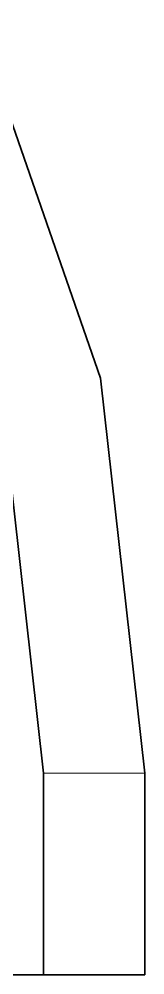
# Model space of a CAD drawing. Extents: x -442948 to -439736, y 420528 to 424220.
# Drawn here: x -442349.652 to -442349.121, y 423925.717 to 423929.745 of the extents above; entities that cross this region are included whole.
import ezdxf

# ---------------------------------------------------------------- set-up
doc = ezdxf.new("R2010")
doc.units = 0
doc.linetypes.add('DASHED2', pattern=[9.525, 6.35, -3.175])
for name, color, linetype, lineweight in [('GIZLI', 8, 'DASHED2', 18), ('GORUNEN', 7, 'Continuous', 35), ('TEGET', 8, 'Continuous', 18)]:
    doc.layers.add(name, color=color, linetype=linetype, lineweight=lineweight)

msp = doc.modelspace()

# ---------------------------------------------------------------- linework, layer by layer
at = {"layer": 'GIZLI', "color": 6}
msp.add_lwpolyline([(-442352.1206, 423925.7171), (-442349.1206, 423925.7171)], dxfattribs=at)
at = {"layer": 'GORUNEN', "color": 6}
for points in [[(-442354.9303, 423933.8741), (-442353.35, 423933.3164), (-442351.933, 423932.4217), (-442350.75, 423931.2347), (-442349.8601, 423929.8146), (-442349.3078, 423928.2324), (-442349.1206, 423926.5671)], [(-442355.0269, 423933.4566), (-442353.5368, 423932.9308), (-442352.2008, 423932.0872), (-442351.0854, 423930.968), (-442350.2464, 423929.6291), (-442349.7256, 423928.1373), (-442349.5491, 423926.5671)], [(-442349.5491, 423926.5671), (-442349.5491, 423925.7171)], [(-442349.1206, 423926.5671), (-442349.1206, 423925.7171)], [(-442349.6905, 423925.7171), (-442349.5491, 423925.7171)], [(-442349.5491, 423925.7171), (-442349.1206, 423925.7171)]]:
    msp.add_lwpolyline(points, dxfattribs=at)
at = {"layer": 'TEGET', "color": 6}
msp.add_lwpolyline([(-442349.5491, 423926.5671), (-442349.1206, 423926.5671)], dxfattribs=at)

doc.saveas('drawing.dxf')
